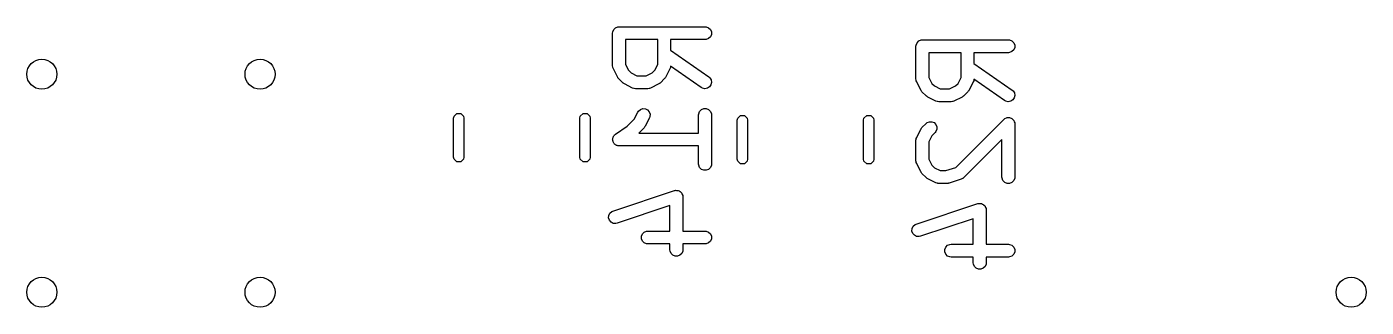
# Model space of a CAD drawing. Extents: x 0.28 to 2.83, y 0.23 to 2.12.
# Drawn here: x 2.193 to 2.807, y 1.993 to 2.122 of the extents above; entities that cross this region are included whole.
import ezdxf

# ---------------------------------------------------------------- set-up
doc = ezdxf.new("R2010")
doc.units = 0
doc.header["$MEASUREMENT"] = 0
doc.layers.add('BLACK', color=7, linetype='CONTINUOUS')

msp = doc.modelspace()

# ---------------------------------------------------------------- linework, layer by layer
at = {"layer": 'BLACK', "linetype": 'CONTINUOUS'}
for p, q in [((2.46158, 2.11881), (2.46164, 2.11938)), ((2.46158, 2.10381), (2.46158, 2.11881)), ((2.46164, 2.11938), (2.46208, 2.12045)), ((2.46208, 2.12045), (2.4629, 2.12126)), ((2.4629, 2.12126), (2.46396, 2.1217)), ((2.46396, 2.1217), (2.46454, 2.12176)), ((2.46454, 2.12176), (2.50391, 2.12176)), ((2.50391, 2.12176), (2.50448, 2.1217)), ((2.50448, 2.1217), (2.50555, 2.12126)), ((2.50555, 2.12126), (2.50636, 2.12045)), ((2.50636, 2.12045), (2.5068, 2.11938)), ((2.5068, 2.11823), (2.50636, 2.11717)), ((2.5068, 2.11938), (2.5068, 2.11823)), ((2.48221, 2.11585), (2.46749, 2.11585)), ((2.46749, 2.11585), (2.46749, 2.10451)), ((2.48221, 2.10451), (2.48221, 2.11585)), ((2.50391, 2.11585), (2.48811, 2.11585)), ((2.48811, 2.11585), (2.48811, 2.11097)), ((2.50448, 2.11591), (2.50391, 2.11585)), ((2.50555, 2.11635), (2.50448, 2.11591)), ((2.50636, 2.11717), (2.50555, 2.11635)), ((2.60058, 2.11281), (2.60064, 2.11338)), ((2.60058, 2.09781), (2.60058, 2.11281)), ((2.60064, 2.11338), (2.60108, 2.11445)), ((2.60108, 2.11445), (2.6019, 2.11526)), ((2.6019, 2.11526), (2.60296, 2.1157)), ((2.60296, 2.1157), (2.60354, 2.11576)), ((2.60354, 2.11576), (2.64291, 2.11576)), ((2.64291, 2.11576), (2.64348, 2.1157)), ((2.64348, 2.1157), (2.64455, 2.11526)), ((2.64455, 2.11526), (2.64536, 2.11445)), ((2.64536, 2.11445), (2.6458, 2.11338)), ((2.6458, 2.11223), (2.64536, 2.11117)), ((2.6458, 2.11338), (2.6458, 2.11223)), ((2.48811, 2.11097), (2.5056, 2.09873)), ((2.62121, 2.10985), (2.60649, 2.10985)), ((2.60649, 2.10985), (2.60649, 2.09851)), ((2.62121, 2.09851), (2.62121, 2.10985)), ((2.64291, 2.10985), (2.62711, 2.10985)), ((2.62711, 2.10985), (2.62711, 2.10497)), ((2.64348, 2.10991), (2.64291, 2.10985)), ((2.64455, 2.11035), (2.64348, 2.10991)), ((2.64536, 2.11117), (2.64455, 2.11035)), ((2.46164, 2.10323), (2.46158, 2.10381)), ((2.46168, 2.10313), (2.46164, 2.10323)), ((2.46169, 2.10303), (2.46168, 2.10313)), ((2.4619, 2.10249), (2.46169, 2.10303)), ((2.46377, 2.09874), (2.4619, 2.10249)), ((2.46749, 2.10451), (2.46884, 2.10181)), ((2.46884, 2.10181), (2.47003, 2.10061)), ((2.47003, 2.10061), (2.47273, 2.09926)), ((2.47273, 2.09926), (2.47696, 2.09926)), ((2.47696, 2.09926), (2.47966, 2.10061)), ((2.47966, 2.10061), (2.48086, 2.10181)), ((2.48086, 2.10181), (2.48221, 2.10451)), ((2.4878, 2.10249), (2.48592, 2.09874)), ((2.48801, 2.10303), (2.4878, 2.10249)), ((2.48805, 2.10323), (2.48801, 2.10313)), ((2.48801, 2.10313), (2.48801, 2.10303)), ((2.48811, 2.10376), (2.48805, 2.10323)), ((2.50221, 2.09389), (2.48811, 2.10376)), ((2.62711, 2.10497), (2.6446, 2.09273)), ((2.46393, 2.09849), (2.46377, 2.09874)), ((2.46396, 2.09842), (2.46393, 2.09849)), ((2.46402, 2.09834), (2.46396, 2.09842)), ((2.46408, 2.09825), (2.46402, 2.09834)), ((2.46414, 2.0982), (2.46408, 2.09825)), ((2.46432, 2.09797), (2.46414, 2.0982)), ((2.4662, 2.0961), (2.46432, 2.09797)), ((2.46642, 2.09591), (2.4662, 2.0961)), ((2.46648, 2.09585), (2.46642, 2.09591)), ((2.46656, 2.0958), (2.46648, 2.09585)), ((2.46665, 2.09573), (2.46656, 2.0958)), ((2.46672, 2.0957), (2.46665, 2.09573)), ((2.46697, 2.09554), (2.46672, 2.0957)), ((2.47071, 2.09367), (2.46697, 2.09554)), ((2.47126, 2.09346), (2.47071, 2.09367)), ((2.47136, 2.09345), (2.47126, 2.09346)), ((2.47146, 2.09341), (2.47136, 2.09345)), ((2.47204, 2.09336), (2.47146, 2.09341)), ((2.47766, 2.09336), (2.47204, 2.09336)), ((2.47824, 2.09341), (2.47766, 2.09336)), ((2.47833, 2.09345), (2.47824, 2.09341)), ((2.47844, 2.09346), (2.47833, 2.09345)), ((2.47898, 2.09367), (2.47844, 2.09346)), ((2.48273, 2.09554), (2.47898, 2.09367)), ((2.48298, 2.0957), (2.48273, 2.09554)), ((2.48305, 2.09573), (2.48298, 2.0957)), ((2.48313, 2.0958), (2.48305, 2.09573)), ((2.48322, 2.09585), (2.48313, 2.0958)), ((2.48327, 2.09591), (2.48322, 2.09585)), ((2.4835, 2.0961), (2.48327, 2.09591)), ((2.48537, 2.09797), (2.4835, 2.0961)), ((2.48556, 2.0982), (2.48537, 2.09797)), ((2.48562, 2.09825), (2.48556, 2.0982)), ((2.48567, 2.09834), (2.48562, 2.09825)), ((2.48574, 2.09842), (2.48567, 2.09834)), ((2.48577, 2.09849), (2.48574, 2.09842)), ((2.48592, 2.09874), (2.48577, 2.09849)), ((2.50272, 2.09361), (2.50221, 2.09389)), ((2.50384, 2.09336), (2.50272, 2.09361)), ((2.50498, 2.09356), (2.50384, 2.09336)), ((2.50595, 2.09418), (2.50498, 2.09356)), ((2.5056, 2.09873), (2.50604, 2.09835)), ((2.50661, 2.09512), (2.50595, 2.09418)), ((2.50604, 2.09835), (2.50666, 2.09738)), ((2.50686, 2.09625), (2.50661, 2.09512)), ((2.50666, 2.09738), (2.50686, 2.09625)), ((2.60064, 2.09723), (2.60058, 2.09781)), ((2.60068, 2.09713), (2.60064, 2.09723)), ((2.60069, 2.09703), (2.60068, 2.09713)), ((2.6009, 2.09649), (2.60069, 2.09703)), ((2.60277, 2.09274), (2.6009, 2.09649)), ((2.60649, 2.09851), (2.60784, 2.09581)), ((2.60784, 2.09581), (2.60903, 2.09461)), ((2.60903, 2.09461), (2.61173, 2.09326)), ((2.61173, 2.09326), (2.61596, 2.09326)), ((2.61596, 2.09326), (2.61866, 2.09461)), ((2.61866, 2.09461), (2.61986, 2.09581)), ((2.61986, 2.09581), (2.62121, 2.09851)), ((2.6268, 2.09649), (2.62492, 2.09274)), ((2.62701, 2.09703), (2.6268, 2.09649)), ((2.62705, 2.09723), (2.62701, 2.09713)), ((2.62701, 2.09713), (2.62701, 2.09703)), ((2.62711, 2.09776), (2.62705, 2.09723)), ((2.64121, 2.08789), (2.62711, 2.09776)), ((2.60293, 2.09249), (2.60277, 2.09274)), ((2.60296, 2.09242), (2.60293, 2.09249)), ((2.60302, 2.09234), (2.60296, 2.09242)), ((2.60308, 2.09225), (2.60302, 2.09234)), ((2.60314, 2.0922), (2.60308, 2.09225)), ((2.60332, 2.09197), (2.60314, 2.0922)), ((2.6052, 2.0901), (2.60332, 2.09197)), ((2.60542, 2.08991), (2.6052, 2.0901)), ((2.60548, 2.08985), (2.60542, 2.08991)), ((2.60556, 2.0898), (2.60548, 2.08985)), ((2.60565, 2.08973), (2.60556, 2.0898)), ((2.60572, 2.0897), (2.60565, 2.08973)), ((2.60597, 2.08954), (2.60572, 2.0897)), ((2.60971, 2.08767), (2.60597, 2.08954)), ((2.61026, 2.08746), (2.60971, 2.08767)), ((2.61036, 2.08745), (2.61026, 2.08746)), ((2.61046, 2.08741), (2.61036, 2.08745)), ((2.61104, 2.08736), (2.61046, 2.08741)), ((2.61666, 2.08736), (2.61104, 2.08736)), ((2.61724, 2.08741), (2.61666, 2.08736)), ((2.61733, 2.08745), (2.61724, 2.08741)), ((2.61744, 2.08746), (2.61733, 2.08745)), ((2.61798, 2.08767), (2.61744, 2.08746)), ((2.62173, 2.08954), (2.61798, 2.08767)), ((2.62198, 2.0897), (2.62173, 2.08954)), ((2.62205, 2.08973), (2.62198, 2.0897)), ((2.62213, 2.0898), (2.62205, 2.08973)), ((2.62222, 2.08985), (2.62213, 2.0898)), ((2.62227, 2.08991), (2.62222, 2.08985)), ((2.6225, 2.0901), (2.62227, 2.08991)), ((2.62437, 2.09197), (2.6225, 2.0901)), ((2.62456, 2.0922), (2.62437, 2.09197)), ((2.62462, 2.09225), (2.62456, 2.0922)), ((2.62467, 2.09234), (2.62462, 2.09225)), ((2.62474, 2.09242), (2.62467, 2.09234)), ((2.62477, 2.09249), (2.62474, 2.09242)), ((2.62492, 2.09274), (2.62477, 2.09249)), ((2.64172, 2.08761), (2.64121, 2.08789)), ((2.64284, 2.08736), (2.64172, 2.08761)), ((2.64398, 2.08756), (2.64284, 2.08736)), ((2.64495, 2.08818), (2.64398, 2.08756)), ((2.6446, 2.09273), (2.64504, 2.09235)), ((2.64561, 2.08912), (2.64495, 2.08818)), ((2.64504, 2.09235), (2.64566, 2.09138)), ((2.64586, 2.09025), (2.64561, 2.08912)), ((2.64566, 2.09138), (2.64586, 2.09025)), ((2.3887, 2.07986), (2.38888, 2.08077)), ((2.38888, 2.08077), (2.39016, 2.08205)), ((2.39016, 2.08205), (2.39197, 2.08205)), ((2.39197, 2.08205), (2.39325, 2.08077)), ((2.39325, 2.08077), (2.39343, 2.07986)), ((2.44657, 2.07986), (2.44675, 2.08077)), ((2.44675, 2.08077), (2.44803, 2.08205)), ((2.44803, 2.08205), (2.44984, 2.08205)), ((2.44984, 2.08205), (2.45112, 2.08077)), ((2.45112, 2.08077), (2.4513, 2.07986)), ((2.47148, 2.07931), (2.47314, 2.08263)), ((2.47314, 2.08263), (2.47345, 2.08312)), ((2.47345, 2.08312), (2.47432, 2.08388)), ((2.47432, 2.08388), (2.47542, 2.08424)), ((2.47542, 2.08424), (2.47656, 2.08416)), ((2.47656, 2.08416), (2.4776, 2.08364)), ((2.4776, 2.08364), (2.47835, 2.08277)), ((2.47835, 2.08277), (2.47871, 2.08168)), ((2.47871, 2.08168), (2.47863, 2.08053)), ((2.50095, 2.08131), (2.50101, 2.08189)), ((2.50095, 2.07302), (2.50095, 2.08131)), ((2.50101, 2.08189), (2.50145, 2.08295)), ((2.50145, 2.08295), (2.50227, 2.08377)), ((2.50227, 2.08377), (2.50333, 2.08421)), ((2.50333, 2.08421), (2.50448, 2.08421)), ((2.50448, 2.08421), (2.50555, 2.08377)), ((2.50555, 2.08377), (2.50636, 2.08295)), ((2.50636, 2.08295), (2.5068, 2.08189)), ((2.5068, 2.08189), (2.50686, 2.08131)), ((2.50686, 2.08131), (2.50686, 2.05881)), ((2.51888, 2.07984), (2.52016, 2.08112)), ((2.52016, 2.08112), (2.52197, 2.08112)), ((2.52197, 2.08112), (2.52325, 2.07984)), ((2.57675, 2.07984), (2.57803, 2.08112)), ((2.57803, 2.08112), (2.57984, 2.08112)), ((2.57984, 2.08112), (2.58112, 2.07984)), ((2.3887, 2.06199), (2.3887, 2.07986)), ((2.39343, 2.07986), (2.39343, 2.06199)), ((2.44657, 2.06199), (2.44657, 2.07986)), ((2.4513, 2.07986), (2.4513, 2.06199)), ((2.4629, 2.07252), (2.46828, 2.07611)), ((2.46828, 2.07611), (2.47148, 2.07931)), ((2.476, 2.07547), (2.47354, 2.07302)), ((2.47618, 2.0757), (2.476, 2.07547)), ((2.47624, 2.07575), (2.47618, 2.0757)), ((2.4763, 2.07584), (2.47624, 2.07575)), ((2.47637, 2.07592), (2.4763, 2.07584)), ((2.4764, 2.07599), (2.47637, 2.07592)), ((2.47655, 2.07624), (2.4764, 2.07599)), ((2.47843, 2.07999), (2.47655, 2.07624)), ((2.47863, 2.08053), (2.47843, 2.07999)), ((2.5187, 2.07894), (2.51888, 2.07984)), ((2.5187, 2.06106), (2.5187, 2.07894)), ((2.52325, 2.07984), (2.52343, 2.07894)), ((2.52343, 2.07894), (2.52343, 2.06106)), ((2.57657, 2.07894), (2.57675, 2.07984)), ((2.57657, 2.06106), (2.57657, 2.07894)), ((2.58112, 2.07984), (2.5813, 2.07894)), ((2.5813, 2.07894), (2.5813, 2.06106)), ((2.6009, 2.07101), (2.60277, 2.07476)), ((2.60277, 2.07476), (2.60293, 2.075)), ((2.60293, 2.075), (2.60296, 2.07508)), ((2.60296, 2.07508), (2.60302, 2.07516)), ((2.60302, 2.07516), (2.60308, 2.07525)), ((2.60308, 2.07525), (2.60314, 2.0753)), ((2.60314, 2.0753), (2.60332, 2.07552)), ((2.60332, 2.07552), (2.6052, 2.0774)), ((2.6052, 2.0774), (2.60565, 2.07777)), ((2.60565, 2.07777), (2.60671, 2.07821)), ((2.60671, 2.07821), (2.60786, 2.07821)), ((2.60786, 2.07821), (2.60893, 2.07777)), ((2.60893, 2.07777), (2.60974, 2.07695)), ((2.60974, 2.07695), (2.61018, 2.07589)), ((2.61018, 2.07474), (2.60974, 2.07367)), ((2.61018, 2.07589), (2.61018, 2.07474)), ((2.61881, 2.05727), (2.64082, 2.07927)), ((2.64082, 2.07927), (2.64127, 2.07964)), ((2.64127, 2.07964), (2.64202, 2.07995)), ((2.64202, 2.07995), (2.64233, 2.08008)), ((2.64233, 2.08008), (2.64348, 2.08008)), ((2.64348, 2.08008), (2.64455, 2.07964)), ((2.64455, 2.07964), (2.64536, 2.07883)), ((2.64536, 2.07883), (2.64562, 2.07821)), ((2.64562, 2.07821), (2.6458, 2.07776)), ((2.6458, 2.07776), (2.64586, 2.07719)), ((2.64586, 2.07719), (2.64586, 2.05281)), ((2.46158, 2.07007), (2.46164, 2.07035)), ((2.46164, 2.06978), (2.46158, 2.07007)), ((2.46164, 2.07064), (2.46175, 2.07091)), ((2.46164, 2.07035), (2.46164, 2.07064)), ((2.46164, 2.06949), (2.46164, 2.06978)), ((2.46175, 2.06922), (2.46164, 2.06949)), ((2.46175, 2.07091), (2.46181, 2.0712)), ((2.46181, 2.06894), (2.46175, 2.06922)), ((2.46181, 2.0712), (2.46197, 2.07144)), ((2.46197, 2.06869), (2.46181, 2.06894)), ((2.46197, 2.07144), (2.46208, 2.0717)), ((2.46208, 2.06842), (2.46197, 2.06869)), ((2.46208, 2.0717), (2.46229, 2.07191)), ((2.46229, 2.07191), (2.46245, 2.07215)), ((2.46245, 2.07215), (2.46289, 2.07252)), ((2.46289, 2.07252), (2.4629, 2.07252)), ((2.4629, 2.07252), (2.4629, 2.07252)), ((2.4629, 2.07252), (2.4629, 2.07252)), ((2.47354, 2.07302), (2.50095, 2.07302)), ((2.60058, 2.06969), (2.60064, 2.07026)), ((2.60058, 2.06031), (2.60058, 2.06969)), ((2.60064, 2.07026), (2.60068, 2.07036)), ((2.60068, 2.07036), (2.60069, 2.07047)), ((2.60069, 2.07047), (2.6009, 2.07101)), ((2.60784, 2.07169), (2.60649, 2.06899)), ((2.60649, 2.06899), (2.60649, 2.06101)), ((2.60937, 2.07322), (2.60784, 2.07169)), ((2.60974, 2.07367), (2.60937, 2.07322)), ((2.63995, 2.07006), (2.6225, 2.0526)), ((2.63995, 2.05281), (2.63995, 2.07006)), ((2.46229, 2.06822), (2.46208, 2.06842)), ((2.46245, 2.06798), (2.46229, 2.06822)), ((2.46269, 2.06781), (2.46245, 2.06798)), ((2.4629, 2.06761), (2.46269, 2.06781)), ((2.46316, 2.0675), (2.4629, 2.06761)), ((2.4634, 2.06734), (2.46316, 2.0675)), ((2.46369, 2.06728), (2.4634, 2.06734)), ((2.46396, 2.06717), (2.46369, 2.06728)), ((2.46453, 2.06711), (2.46396, 2.06717)), ((2.46454, 2.06711), (2.46453, 2.06711)), ((2.46453, 2.06711), (2.46453, 2.06711)), ((2.46453, 2.06711), (2.46453, 2.06711)), ((2.50095, 2.06711), (2.46454, 2.06711)), ((2.50095, 2.05881), (2.50095, 2.06711)), ((2.38888, 2.06108), (2.3887, 2.06199)), ((2.39016, 2.0598), (2.38888, 2.06108)), ((2.39197, 2.0598), (2.39016, 2.0598)), ((2.39325, 2.06108), (2.39197, 2.0598)), ((2.39343, 2.06199), (2.39325, 2.06108)), ((2.44675, 2.06108), (2.44657, 2.06199)), ((2.44803, 2.0598), (2.44675, 2.06108)), ((2.44984, 2.0598), (2.44803, 2.0598)), ((2.45112, 2.06108), (2.44984, 2.0598)), ((2.4513, 2.06199), (2.45112, 2.06108)), ((2.50101, 2.05824), (2.50095, 2.05881)), ((2.50145, 2.05717), (2.50101, 2.05824)), ((2.50227, 2.05636), (2.50145, 2.05717)), ((2.50333, 2.05592), (2.50227, 2.05636)), ((2.50555, 2.05636), (2.50448, 2.05592)), ((2.50636, 2.05717), (2.50555, 2.05636)), ((2.5068, 2.05824), (2.50636, 2.05717)), ((2.50686, 2.05881), (2.5068, 2.05824)), ((2.51888, 2.06016), (2.5187, 2.06106)), ((2.52016, 2.05888), (2.51888, 2.06016)), ((2.52197, 2.05888), (2.52016, 2.05888)), ((2.52325, 2.06016), (2.52197, 2.05888)), ((2.52343, 2.06106), (2.52325, 2.06016)), ((2.57675, 2.06016), (2.57657, 2.06106)), ((2.57803, 2.05888), (2.57675, 2.06016)), ((2.57984, 2.05888), (2.57803, 2.05888)), ((2.58112, 2.06016), (2.57984, 2.05888)), ((2.5813, 2.06106), (2.58112, 2.06016)), ((2.60064, 2.05974), (2.60058, 2.06031)), ((2.60068, 2.05964), (2.60064, 2.05974)), ((2.60069, 2.05953), (2.60068, 2.05964)), ((2.6009, 2.05899), (2.60069, 2.05953)), ((2.60277, 2.05524), (2.6009, 2.05899)), ((2.60649, 2.06101), (2.60784, 2.05831)), ((2.60784, 2.05831), (2.60903, 2.05712)), ((2.60903, 2.05712), (2.61173, 2.05577)), ((2.61431, 2.05577), (2.61881, 2.05727)), ((2.50448, 2.05592), (2.50333, 2.05592)), ((2.60293, 2.055), (2.60277, 2.05524)), ((2.60296, 2.05492), (2.60293, 2.055)), ((2.60302, 2.05484), (2.60296, 2.05492)), ((2.60308, 2.05475), (2.60302, 2.05484)), ((2.60314, 2.0547), (2.60308, 2.05475)), ((2.60332, 2.05448), (2.60314, 2.0547)), ((2.6052, 2.0526), (2.60332, 2.05448)), ((2.60542, 2.05242), (2.6052, 2.0526)), ((2.60548, 2.05236), (2.60542, 2.05242)), ((2.60556, 2.0523), (2.60548, 2.05236)), ((2.60565, 2.05223), (2.60556, 2.0523)), ((2.60572, 2.0522), (2.60565, 2.05223)), ((2.60597, 2.05205), (2.60572, 2.0522)), ((2.60971, 2.05017), (2.60597, 2.05205)), ((2.61026, 2.04997), (2.60971, 2.05017)), ((2.61173, 2.05577), (2.61431, 2.05577)), ((2.62134, 2.05189), (2.61572, 2.05001)), ((2.62187, 2.05212), (2.62134, 2.05189)), ((2.62195, 2.05219), (2.62187, 2.05212)), ((2.62205, 2.05223), (2.62195, 2.05219)), ((2.6225, 2.0526), (2.62205, 2.05223)), ((2.64001, 2.05224), (2.63995, 2.05281)), ((2.64045, 2.05117), (2.64001, 2.05224)), ((2.64127, 2.05036), (2.64045, 2.05117)), ((2.64233, 2.04992), (2.64127, 2.05036)), ((2.64455, 2.05036), (2.64348, 2.04992)), ((2.64536, 2.05117), (2.64455, 2.05036)), ((2.6458, 2.05224), (2.64536, 2.05117)), ((2.64586, 2.05281), (2.6458, 2.05224)), ((2.46173, 2.03724), (2.48985, 2.04662)), ((2.48985, 2.04662), (2.49013, 2.04668)), ((2.49013, 2.04668), (2.49021, 2.04671)), ((2.49021, 2.04671), (2.49027, 2.04671)), ((2.49027, 2.04671), (2.49041, 2.04675)), ((2.49041, 2.04675), (2.49089, 2.04671)), ((2.49089, 2.04671), (2.49136, 2.04671)), ((2.49136, 2.04671), (2.49146, 2.04667)), ((2.49146, 2.04667), (2.49156, 2.04666)), ((2.49156, 2.04666), (2.49199, 2.04645)), ((2.49199, 2.04645), (2.49242, 2.04627)), ((2.49242, 2.04627), (2.4925, 2.0462)), ((2.4925, 2.0462), (2.49259, 2.04615)), ((2.49259, 2.04615), (2.4929, 2.04579)), ((2.4929, 2.04579), (2.49324, 2.04546)), ((2.49324, 2.04546), (2.49328, 2.04536)), ((2.49328, 2.04536), (2.49335, 2.04528)), ((2.49335, 2.04528), (2.4935, 2.04483)), ((2.4935, 2.04483), (2.49368, 2.04439)), ((2.49368, 2.04439), (2.49369, 2.04424)), ((2.49369, 2.04424), (2.49371, 2.04419)), ((2.49371, 2.04419), (2.49371, 2.04411)), ((2.49371, 2.04411), (2.49374, 2.04382)), ((2.61036, 2.04996), (2.61026, 2.04997)), ((2.61046, 2.04992), (2.61036, 2.04996)), ((2.61104, 2.04986), (2.61046, 2.04992)), ((2.61478, 2.04986), (2.61104, 2.04986)), ((2.61508, 2.04989), (2.61478, 2.04986)), ((2.61515, 2.04988), (2.61508, 2.04989)), ((2.61526, 2.04991), (2.61515, 2.04988)), ((2.61536, 2.04992), (2.61526, 2.04991)), ((2.61543, 2.04995), (2.61536, 2.04992)), ((2.61572, 2.05001), (2.61543, 2.04995)), ((2.64348, 2.04992), (2.64233, 2.04992)), ((2.48783, 2.03972), (2.4636, 2.03164)), ((2.48783, 2.02802), (2.48783, 2.03972)), ((2.49374, 2.04382), (2.49374, 2.02802)), ((2.60073, 2.03124), (2.62885, 2.04062)), ((2.62885, 2.04062), (2.62913, 2.04068)), ((2.62913, 2.04068), (2.62921, 2.04071)), ((2.62921, 2.04071), (2.62927, 2.04071)), ((2.62927, 2.04071), (2.62941, 2.04075)), ((2.62941, 2.04075), (2.62989, 2.04071)), ((2.62989, 2.04071), (2.63036, 2.04071)), ((2.63036, 2.04071), (2.63046, 2.04067)), ((2.63046, 2.04067), (2.63056, 2.04066)), ((2.63056, 2.04066), (2.63099, 2.04045)), ((2.63099, 2.04045), (2.63142, 2.04027)), ((2.63142, 2.04027), (2.6315, 2.0402)), ((2.6315, 2.0402), (2.63159, 2.04015)), ((2.63159, 2.04015), (2.6319, 2.03979)), ((2.6319, 2.03979), (2.63224, 2.03946)), ((2.63224, 2.03946), (2.63228, 2.03936)), ((2.63228, 2.03936), (2.63235, 2.03928)), ((2.63235, 2.03928), (2.6325, 2.03883)), ((2.6325, 2.03883), (2.63268, 2.03839)), ((2.63268, 2.03839), (2.63269, 2.03824)), ((2.63269, 2.03824), (2.63271, 2.03819)), ((2.63271, 2.03819), (2.63271, 2.03811)), ((2.63271, 2.03811), (2.63274, 2.03782)), ((2.63274, 2.03782), (2.63274, 2.02202)), ((2.45973, 2.03407), (2.45981, 2.03522)), ((2.4601, 2.03298), (2.45973, 2.03407)), ((2.45981, 2.03522), (2.46033, 2.03625)), ((2.46085, 2.03211), (2.4601, 2.03298)), ((2.46033, 2.03625), (2.4612, 2.03701)), ((2.46188, 2.03159), (2.46085, 2.03211)), ((2.4612, 2.03701), (2.46173, 2.03724)), ((2.4636, 2.03164), (2.46303, 2.03151)), ((2.62683, 2.03372), (2.6026, 2.02564)), ((2.62683, 2.02202), (2.62683, 2.03372)), ((2.46303, 2.03151), (2.46188, 2.03159)), ((2.47476, 2.02564), (2.4752, 2.02671)), ((2.47476, 2.02449), (2.47476, 2.02564)), ((2.4752, 2.02671), (2.47602, 2.02752)), ((2.47602, 2.02752), (2.47708, 2.02796)), ((2.47708, 2.02796), (2.47766, 2.02802)), ((2.47766, 2.02802), (2.48783, 2.02802)), ((2.49374, 2.02802), (2.50391, 2.02802)), ((2.50391, 2.02802), (2.50448, 2.02796)), ((2.50448, 2.02796), (2.50555, 2.02752)), ((2.50555, 2.02752), (2.50636, 2.02671)), ((2.50636, 2.02671), (2.5068, 2.02564)), ((2.5068, 2.02564), (2.5068, 2.02449)), ((2.59873, 2.02807), (2.59881, 2.02922)), ((2.5991, 2.02698), (2.59873, 2.02807)), ((2.59881, 2.02922), (2.59933, 2.03025)), ((2.59985, 2.02611), (2.5991, 2.02698)), ((2.59933, 2.03025), (2.6002, 2.03101)), ((2.60088, 2.02559), (2.59985, 2.02611)), ((2.6002, 2.03101), (2.60073, 2.03124)), ((2.60203, 2.02551), (2.60088, 2.02559)), ((2.6026, 2.02564), (2.60203, 2.02551)), ((2.4752, 2.02343), (2.47476, 2.02449)), ((2.47602, 2.02261), (2.4752, 2.02343)), ((2.47708, 2.02217), (2.47602, 2.02261)), ((2.47766, 2.02212), (2.47708, 2.02217)), ((2.48783, 2.02212), (2.47766, 2.02212)), ((2.48783, 2.01944), (2.48783, 2.02212)), ((2.48789, 2.01887), (2.48783, 2.01944)), ((2.49374, 2.01944), (2.49368, 2.01887)), ((2.50391, 2.02212), (2.49374, 2.02212)), ((2.49374, 2.02212), (2.49374, 2.01944)), ((2.50448, 2.02217), (2.50391, 2.02212)), ((2.50555, 2.02261), (2.50448, 2.02217)), ((2.50636, 2.02343), (2.50555, 2.02261)), ((2.5068, 2.02449), (2.50636, 2.02343)), ((2.61376, 2.01964), (2.6142, 2.02071)), ((2.61376, 2.01849), (2.61376, 2.01964)), ((2.6142, 2.02071), (2.61502, 2.02152)), ((2.61502, 2.02152), (2.61608, 2.02196)), ((2.61608, 2.02196), (2.61666, 2.02202)), ((2.61666, 2.02202), (2.62683, 2.02202)), ((2.63274, 2.02202), (2.64291, 2.02202)), ((2.64291, 2.02202), (2.64348, 2.02196)), ((2.64348, 2.02196), (2.64455, 2.02152)), ((2.64455, 2.02152), (2.64536, 2.02071)), ((2.64536, 2.02071), (2.6458, 2.01964)), ((2.6458, 2.01964), (2.6458, 2.01849)), ((2.48833, 2.0178), (2.48789, 2.01887)), ((2.48914, 2.01699), (2.48833, 2.0178)), ((2.49021, 2.01655), (2.48914, 2.01699)), ((2.49136, 2.01655), (2.49021, 2.01655)), ((2.49242, 2.01699), (2.49136, 2.01655)), ((2.49324, 2.0178), (2.49242, 2.01699)), ((2.49368, 2.01887), (2.49324, 2.0178)), ((2.6142, 2.01743), (2.61376, 2.01849)), ((2.61502, 2.01661), (2.6142, 2.01743)), ((2.61608, 2.01617), (2.61502, 2.01661)), ((2.61666, 2.01612), (2.61608, 2.01617)), ((2.62683, 2.01612), (2.61666, 2.01612)), ((2.62683, 2.01344), (2.62683, 2.01612)), ((2.62689, 2.01287), (2.62683, 2.01344)), ((2.63274, 2.01344), (2.63268, 2.01287)), ((2.64291, 2.01612), (2.63274, 2.01612)), ((2.63274, 2.01612), (2.63274, 2.01344)), ((2.64348, 2.01617), (2.64291, 2.01612)), ((2.64455, 2.01661), (2.64348, 2.01617)), ((2.64536, 2.01743), (2.64455, 2.01661)), ((2.6458, 2.01849), (2.64536, 2.01743)), ((2.62733, 2.0118), (2.62689, 2.01287)), ((2.62814, 2.01099), (2.62733, 2.0118)), ((2.62921, 2.01055), (2.62814, 2.01099)), ((2.63036, 2.01055), (2.62921, 2.01055)), ((2.63142, 2.01099), (2.63036, 2.01055)), ((2.63224, 2.0118), (2.63142, 2.01099)), ((2.63268, 2.01287), (2.63224, 2.0118))]:
    msp.add_line(p, q, dxfattribs=at)
at = {"layer": 'BLACK'}
for centre in [(2.2, 2.1), (2.2, 2.1), (2.3, 2.1), (2.3, 2.1), (2.2, 2), (2.2, 2), (2.3, 2), (2.3, 2), (2.8, 2), (2.8, 2)]:
    msp.add_circle(centre, 0.00689, dxfattribs=at)

doc.saveas('drawing.dxf')
